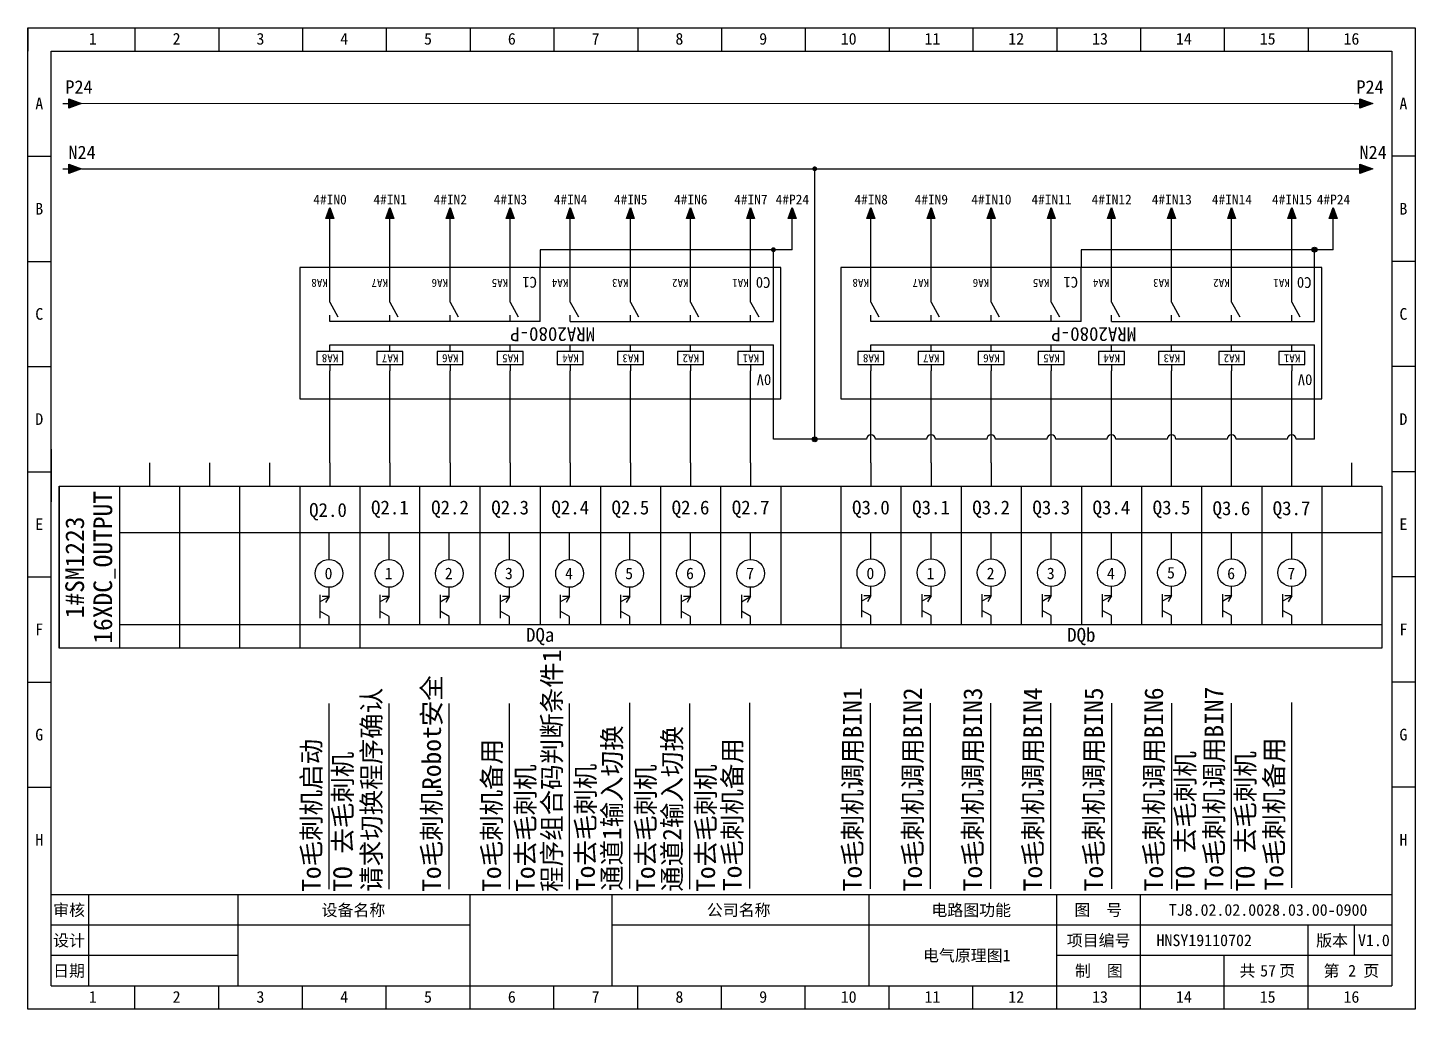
# Model space of a CAD drawing. Header units: millimetres. Extents: x 914 to 910632, y -176 to 682692.
# Drawn here: x 1900.1 to 2197.1, y 3297.7 to 3507.7 of the extents above; entities that cross this region are included whole.
import ezdxf
from ezdxf.enums import TextEntityAlignment as Align

# ---------------------------------------------------------------- set-up
doc = ezdxf.new("R2010")
doc.units = ezdxf.units.MM
doc.layers.add('EPLAN311', color=1, linetype='Continuous', lineweight=25)
doc.styles.get("Standard").update_dxf_attribs({"font": 'arial.ttf'})
doc.styles.add('宋体', font='')
doc.styles.get('宋体').set_extended_font_data('宋体')

# ---------------------------------------------------------------- blocks, each defined once
blk = doc.blocks.new('*U212')
blk.add_line((0, 0.14), (0, 5.8))
blk.add_circle((0, -2.83), 2.97)
blk = doc.blocks.new('*U213')
at = {"color": 0, "linetype": 'ByBlock', "lineweight": -2, "transparency": 16777216}
for p in [(0, 0), (12.87, 0)]:
    blk.add_blockref('*U212', p, dxfattribs=at)
blk = doc.blocks.new('EPLSYM_LibrarySPECIAL_Symbol8_Variant0_Placement1')
at = {"linetype": 'Continuous', "lineweight": 25, "ltscale": 4}
blk.add_hatch(color=1, dxfattribs=at).paths.add_polyline_path([(-0.75, 1), (2, 0), (-0.75, -1)], flags=0)
at = {"color": 1, "linetype": 'Continuous', "lineweight": 25, "ltscale": 4}
blk.add_line((-2, 0), (-0.75, 0), dxfattribs=at)
blk.add_lwpolyline([(-0.75, 1), (2, 0), (-0.75, -1)], close=True, dxfattribs=at)
at = {"color": 5}
blk.add_attdef('70_20010', text='', height=2.85, dxfattribs=at).set_placement((3, 0), align=Align.MIDDLE_LEFT)
at = {"color": 73}
for tag, p in [('70_24350', (33.76, 0)), ('70_24300', (72.31, 0))]:
    blk.add_attdef(tag, text='', height=2.06, dxfattribs=at).set_placement(p, align=Align.MIDDLE_LEFT)
blk = doc.blocks.new('继电器线圈')
at = {"color": 5, "linetype": 'Continuous', "lineweight": 25}
for p, q in [((0, 4.2), (0, 5.6)), ((0, 1.4), (0, 0))]:
    blk.add_line(p, q, dxfattribs=at)
blk.add_lwpolyline([(-2.8, 1.4), (2.8, 1.4), (2.8, 4.2), (-2.8, 4.2)], close=True, dxfattribs=at)
at = {"color": 0, "style": '宋体'}
for tag, p in [('01', (0.42, 4.87)), ('02', (0.42, -0.54)), ('04', (0.65, -7)), ('05', (0.65, -9.16))]:
    blk.add_attdef(tag, p, '', height=1.26, dxfattribs=at)
at = {"color": 5, "style": '宋体'}
blk.add_attdef('03', (0.42, -4.85), '', height=1.75, dxfattribs=at)
blk = doc.blocks.new('常开触点')
at = {"color": 5, "linetype": 'Continuous', "lineweight": 25}
for p, q in [((0, 0), (0, -1.39)), ((0, 0), (0, -1.39)), ((0, -4.16), (0, -5.54)), ((0, -4.16), (0, -5.54))]:
    blk.add_line(p, q, dxfattribs=at)
at = {"color": 5, "linetype": 'Continuous', "lineweight": 25, "ltscale": 4}
blk.add_line((0, -4.16), (-1.73, -1.04), dxfattribs=at)
blk.add_line((0, -4.16), (-1.73, -1.04), dxfattribs=at)
at = {"color": 0}
blk.add_attdef('13', text='', height=1.25, dxfattribs=at).set_placement((0.42, -0.97), align=Align.BOTTOM_LEFT)
blk.add_attdef('14', text='', height=1.25, dxfattribs=at).set_placement((0.42, -4.82), align=Align.TOP_LEFT)
at = {"color": 5, "style": '宋体'}
blk.add_attdef('KA', (0.42, -9.12), '', height=1.74, dxfattribs=at)
blk = doc.blocks.new('继电器模组8')
for p, q in [((-4.87, 28.09), (-4.87, 16.54)), ((0, 28.09), (0, 22.09)), ((12.87, 28.09), (12.87, 22.09)), ((25.74, 28.09), (25.74, 22.09)), ((38.61, 28.09), (38.61, 22.09)), ((51.48, 28.09), (51.48, 22.09)), ((64.35, 28.09), (64.35, 22.09)), ((77.22, 28.09), (77.22, 22.09)), ((90.09, 28.09), (90.09, 22.09)), ((-4.87, 11.54), (-4.87, 0)), ((45.05, 11.54), (45.05, 0)), ((0, 6), (0, 0)), ((12.87, 6), (12.87, 0)), ((25.74, 6), (25.74, 0)), ((38.61, 6), (38.61, 0)), ((51.48, 6), (51.48, 0)), ((64.35, 6), (64.35, 0)), ((77.22, 6), (77.22, 0)), ((90.09, 6), (90.09, 0))]:
    blk.add_line(p, q)
at = {"linetype": 'ByBlock'}
for p, q in [((90.09, 16.54), (-4.87, 16.54)), ((38.61, 11.54), (-4.87, 11.54)), ((45.05, 11.54), (90.09, 11.54))]:
    blk.add_line(p, q, dxfattribs=at)
blk.add_lwpolyline([(-6.43, 0), (96.53, 0), (96.53, 28.09), (-6.43, 28.09)], close=True, dxfattribs=at)
ref = blk.add_blockref('继电器线圈', (0, 16.54), dxfattribs=dict(xscale=0.99, yscale=0.99, zscale=0.99))
ref.add_attrib('03', 'KA1', (-1.83, 18.56), dxfattribs={"color": 5, "height": 1.736, "style": '宋体'})
ref = blk.add_blockref('继电器线圈', (12.87, 16.54), dxfattribs=dict(xscale=0.99, yscale=0.99, zscale=0.99))
ref.add_attrib('03', 'KA2', (11.04, 18.56), dxfattribs={"color": 5, "height": 1.736, "style": '宋体'})
ref = blk.add_blockref('继电器线圈', (25.74, 16.54), dxfattribs=dict(xscale=0.99, yscale=0.99, zscale=0.99))
ref.add_attrib('03', 'KA3', (23.91, 18.56), dxfattribs={"color": 5, "height": 1.736, "style": '宋体'})
ref = blk.add_blockref('继电器线圈', (38.61, 16.54), dxfattribs=dict(xscale=0.99, yscale=0.99, zscale=0.99))
ref.add_attrib('03', 'KA4', (36.78, 18.56), dxfattribs={"color": 5, "height": 1.736, "style": '宋体'})
ref = blk.add_blockref('继电器线圈', (51.48, 16.54), dxfattribs=dict(xscale=0.99, yscale=0.99, zscale=0.99))
ref.add_attrib('03', 'KA5', (49.65, 18.56), dxfattribs={"color": 5, "height": 1.736, "style": '宋体'})
ref = blk.add_blockref('继电器线圈', (64.35, 16.54), dxfattribs=dict(xscale=0.99, yscale=0.99, zscale=0.99))
ref.add_attrib('03', 'KA6', (62.52, 18.56), dxfattribs={"color": 5, "height": 1.736, "style": '宋体'})
ref = blk.add_blockref('继电器线圈', (77.22, 16.54), dxfattribs=dict(xscale=0.99, yscale=0.99, zscale=0.99))
ref.add_attrib('03', 'KA7', (75.39, 18.56), dxfattribs={"color": 5, "height": 1.736, "style": '宋体'})
ref = blk.add_blockref('继电器线圈', (90.09, 16.54), dxfattribs=dict(xscale=0.99, yscale=0.99, zscale=0.99))
ref.add_attrib('03', 'KA8', (88.26, 18.56), dxfattribs={"color": 5, "height": 1.736, "style": '宋体'})
ref = blk.add_blockref('常开触点', (0, 11.54), dxfattribs=at)
ref.add_attrib('KA', 'KA1', (0.41, 2.43), dxfattribs={"color": 5, "height": 1.736, "style": '宋体'})
ref = blk.add_blockref('常开触点', (12.87, 11.54), dxfattribs=at)
ref.add_attrib('KA', 'KA2', (13.28, 2.43), dxfattribs={"color": 5, "height": 1.736, "style": '宋体'})
ref = blk.add_blockref('常开触点', (25.74, 11.54), dxfattribs=at)
ref.add_attrib('KA', 'KA3', (26.15, 2.43), dxfattribs={"color": 5, "height": 1.736, "style": '宋体'})
ref = blk.add_blockref('常开触点', (38.61, 11.54), dxfattribs=at)
ref.add_attrib('KA', 'KA4', (39.02, 2.43), dxfattribs={"color": 5, "height": 1.736, "style": '宋体'})
ref = blk.add_blockref('常开触点', (51.48, 11.54), dxfattribs=at)
ref.add_attrib('KA', 'KA5', (51.89, 2.43), dxfattribs={"color": 5, "height": 1.736, "style": '宋体'})
ref = blk.add_blockref('常开触点', (64.35, 11.54), dxfattribs=at)
ref.add_attrib('KA', 'KA6', (64.76, 2.43), dxfattribs={"color": 5, "height": 1.736, "style": '宋体'})
ref = blk.add_blockref('常开触点', (77.22, 11.54), dxfattribs=at)
ref.add_attrib('KA', 'KA7', (77.63, 2.43), dxfattribs={"color": 5, "height": 1.736, "style": '宋体'})
ref = blk.add_blockref('常开触点', (90.09, 11.54), dxfattribs=at)
ref.add_attrib('KA', 'KA8', (90.5, 2.43), dxfattribs={"color": 5, "height": 1.736, "style": '宋体'})
at = {"style": '宋体'}
for s, width, insert, char_height, attachment_point in [('0V', 3.0901, (-4.42, 25.18), 2.31, 1), ('MRA2080-P', 2.5259, (42.38, 14.25), 2.97, 5), ('C0', 3.0901, (-4.24, 4.36), 2.31, 1), ('C1', 3.0901, (45.74, 4.3), 2.31, 1)]:
    blk.add_mtext_dynamic_manual_height_columns(s, width=width, gutter_width=12.5, heights=[0], dxfattribs=dict(at, insert=insert, char_height=char_height, attachment_point=attachment_point))
blk = doc.blocks.new('箭头下')
at = {"layer": 'EPLAN311', "linetype": 'Continuous', "lineweight": 25, "ltscale": 4}
blk.add_hatch(color=1, dxfattribs=at).paths.add_polyline_path([(-0.7, -0.875), (0, -2.8), (0.7, -0.875)], flags=0)
at = {"layer": 'EPLAN311', "color": 1, "linetype": 'Continuous', "lineweight": 25, "ltscale": 4}
blk.add_line((0, 0), (0, -0.875), dxfattribs=at)
blk.add_lwpolyline([(-0.7, -0.875), (0, -2.8), (0.7, -0.875)], close=True, dxfattribs=at)
at = {"color": 5}
blk.add_attdef('70_20010', text='', height=1.7535, dxfattribs=at).set_placement((0, -3.8507), align=Align.TOP_CENTER)
blk = doc.blocks.new('*U388')
blk.add_line((-2.5, 0), (2.5, 0))
blk = doc.blocks.new('*U389')
at = {"color": 0, "linetype": 'ByBlock', "lineweight": -2, "transparency": 16777216}
for p in [(0, 0), (0, -22.5), (0, -45), (0, -67.5), (0, -90), (0, -112.5), (0, -135)]:
    blk.add_blockref('*U388', p, dxfattribs=at)
blk = doc.blocks.new('*U390')
blk.add_line((-2.5, 0), (2.5, 0))
blk = doc.blocks.new('*U391')
at = {"color": 0, "linetype": 'ByBlock', "lineweight": -2, "transparency": 16777216}
for p in [(0, 0), (0, -22.5), (0, -45), (0, -67.5), (0, -90), (0, -112.5), (0, -135)]:
    blk.add_blockref('*U390', p, dxfattribs=at)
blk = doc.blocks.new('制图图框')
for p, q in [((-2700.08, 789.32), (-2403.08, 789.32)), ((-2700.08, 579.32), (-2700.08, 789.32)), ((-2700.08, 789.32), (-2700.08, 784.32)), ((-2700.08, 789.32), (-2695.08, 789.32)), ((-2677.15, 789.32), (-2677.15, 784.32)), ((-2659.21, 789.32), (-2659.21, 784.32)), ((-2641.27, 789.32), (-2641.27, 784.32)), ((-2623.33, 789.32), (-2623.33, 784.32)), ((-2605.4, 789.32), (-2605.4, 784.32)), ((-2587.46, 789.32), (-2587.46, 784.32)), ((-2569.52, 789.32), (-2569.52, 784.32)), ((-2551.58, 789.32), (-2551.58, 784.32)), ((-2533.65, 789.32), (-2533.65, 784.32)), ((-2515.71, 789.32), (-2515.71, 784.32)), ((-2497.77, 789.32), (-2497.77, 784.32)), ((-2479.83, 789.32), (-2479.83, 784.32)), ((-2461.9, 789.32), (-2461.9, 784.32)), ((-2443.96, 789.32), (-2443.96, 784.32)), ((-2426.02, 789.32), (-2426.02, 784.32)), ((-2403.08, 789.32), (-2403.08, 579.32)), ((-2403.08, 789.32), (-2403.08, 784.32)), ((-2695.08, 784.32), (-2408.08, 784.32)), ((-2695.08, 584.32), (-2695.08, 784.32)), ((-2408.08, 784.32), (-2408.08, 584.32)), ((-2408.08, 603.82), (-2695.08, 603.82)), ((-2687.08, 603.82), (-2687.08, 584.32)), ((-2655.08, 603.82), (-2655.08, 584.32)), ((-2655.08, 603.82), (-2655.08, 584.32)), ((-2605.4, 579.32), (-2605.4, 603.82)), ((-2575.08, 603.82), (-2575.08, 584.32)), ((-2575.08, 603.82), (-2575.08, 584.32)), ((-2575.08, 603.82), (-2575.08, 584.32)), ((-2520.08, 603.82), (-2520.08, 584.32)), ((-2479.83, 579.32), (-2479.83, 603.82)), ((-2461.9, 579.32), (-2461.9, 603.82)), ((-2655.08, 597.32), (-2695.08, 597.32)), ((-2605.4, 597.32), (-2655.08, 597.32)), ((-2408.08, 597.32), (-2575.08, 597.32)), ((-2426.02, 579.32), (-2426.02, 597.32)), ((-2416.18, 597.32), (-2416.18, 590.82)), ((-2655.08, 590.82), (-2695.08, 590.82)), ((-2408.08, 590.82), (-2479.83, 590.82)), ((-2443.96, 579.32), (-2443.96, 590.82)), ((-2695.08, 584.32), (-2408.08, 584.32)), ((-2677.15, 579.32), (-2677.15, 584.32)), ((-2659.21, 579.32), (-2659.21, 584.32)), ((-2641.27, 579.32), (-2641.27, 584.32)), ((-2623.33, 579.32), (-2623.33, 584.32)), ((-2587.46, 579.32), (-2587.46, 584.32)), ((-2569.52, 579.32), (-2569.52, 584.32)), ((-2551.58, 579.32), (-2551.58, 584.32)), ((-2533.65, 579.32), (-2533.65, 584.32)), ((-2515.71, 579.32), (-2515.71, 584.32)), ((-2497.77, 579.32), (-2497.77, 584.32)), ((-2403.08, 579.32), (-2700.08, 579.32))]:
    blk.add_line(p, q)
blk.add_blockref('*U389', (-2697.58, 761.82))
at = {"xscale": -1}
blk.add_blockref('*U391', (-2405.58, 761.82), dxfattribs=at)
at = {"style": '宋体'}
for s, p in [('1', (-2687.01, 785.71)), ('2', (-2669.07, 785.71)), ('3', (-2651.13, 785.71)), ('4', (-2633.2, 785.71)), ('5', (-2615.26, 785.71)), ('6', (-2597.32, 785.71)), ('7', (-2579.38, 785.71)), ('8', (-2561.45, 785.71)), ('9', (-2543.51, 785.71)), ('10', (-2526.07, 785.71)), ('11', (-2508.13, 785.71)), ('12', (-2490.2, 785.71)), ('13', (-2472.26, 785.71)), ('14', (-2454.32, 785.71)), ('15', (-2436.38, 785.71)), ('16', (-2418.45, 785.71)), ('A', (-2698.47, 771.84)), ('A', (-2406.47, 771.84)), ('B', (-2698.47, 749.34)), ('B', (-2406.47, 749.34)), ('C', (-2698.47, 726.84)), ('C', (-2406.47, 726.84)), ('D', (-2698.47, 704.34)), ('D', (-2406.47, 704.34)), ('E', (-2698.47, 681.84)), ('E', (-2406.47, 681.84)), ('F', (-2698.47, 659.34)), ('F', (-2406.47, 659.34)), ('G', (-2698.47, 636.84)), ('G', (-2406.47, 636.84)), ('H', (-2698.47, 614.34)), ('H', (-2406.47, 614.34)), ('审核', (-2694.65, 599.29)), ('设备名称', (-2637.2, 599.28)), ('公司名称', (-2554.73, 599.29)), ('电路图功能', (-2506.66, 599.29)), ('图  号', (-2476.05, 599.3)), ('设计', (-2694.66, 592.79)), ('项目编号', (-2477.68, 592.79)), ('版本', (-2424.3, 592.79)), ('日期', (-2694.66, 586.29)), ('制  图', (-2475.91, 586.28)), ('共   页', (-2440.72, 586.31)), ('第   页', (-2422.72, 586.3)), ('1', (-2687.01, 580.71)), ('2', (-2669.07, 580.71)), ('3', (-2651.13, 580.71)), ('4', (-2633.2, 580.71)), ('5', (-2615.26, 580.71)), ('6', (-2597.32, 580.71)), ('7', (-2579.38, 580.71)), ('8', (-2561.45, 580.71)), ('9', (-2543.51, 580.71)), ('10', (-2526.07, 580.71)), ('11', (-2508.13, 580.71)), ('12', (-2490.2, 580.71)), ('13', (-2472.26, 580.71)), ('14', (-2454.32, 580.71)), ('15', (-2436.38, 580.71)), ('16', (-2418.45, 580.71))]:
    blk.add_text(s, height=2.5, dxfattribs=at).set_placement(p)

msp = doc.modelspace()

# ---------------------------------------------------------------- hatches: boundary and pattern name
at = {"layer": 'EPLAN311', "ltscale": 4}
h = msp.add_hatch(color=1, dxfattribs=at)
edge = h.paths.add_edge_path()
edge.add_arc((2068.569, 3477.562), 0.52, 0, 360)
h = msp.add_hatch(color=1, dxfattribs=at)
edge = h.paths.add_edge_path()
edge.add_arc((2059.719, 3460.25), 0.52, 0, 360)
h = msp.add_hatch(color=1, dxfattribs=at)
edge = h.paths.add_edge_path()
edge.add_arc((2175.549, 3460.25), 0.52, 0, 360)
h = msp.add_hatch(color=1, dxfattribs=at)
edge = h.paths.add_edge_path()
edge.add_arc((2068.569, 3419.679), 0.52, 0, 360)

# ---------------------------------------------------------------- linework, layer by layer
at = {"color": 0}
for p, q in [((1911.631, 3491.569), (2184.011, 3491.562)), ((1911.649, 3477.562), (2184.011, 3477.562)), ((1905.109, 3417.577), (1905.109, 3406.327))]:
    msp.add_line(p, q, dxfattribs=at)
for p, q in [((2068.569, 3419.679), (2068.569, 3477.562)), ((1964.757, 3456.419), (1964.757, 3465.9)), ((1977.627, 3456.419), (1977.627, 3465.9)), ((1990.497, 3456.419), (1990.497, 3465.9)), ((2003.367, 3456.419), (2003.367, 3465.9)), ((2016.237, 3456.419), (2016.237, 3465.9)), ((2029.107, 3456.419), (2029.107, 3465.9)), ((2041.977, 3456.419), (2041.977, 3465.9)), ((2054.847, 3456.419), (2054.847, 3465.9)), ((2080.587, 3456.419), (2080.587, 3465.9)), ((2093.457, 3456.419), (2093.457, 3465.9)), ((2106.327, 3456.419), (2106.327, 3465.9)), ((2119.197, 3456.419), (2119.197, 3465.9)), ((2132.067, 3456.419), (2132.067, 3465.9)), ((2144.937, 3456.419), (2144.937, 3465.9)), ((2157.807, 3456.419), (2157.807, 3465.9)), ((2170.677, 3456.419), (2170.677, 3465.9)), ((2063.717, 3460.25), (2009.802, 3460.25)), ((2009.802, 3460.25), (2009.802, 3456.419)), ((2179.547, 3460.25), (2125.632, 3460.25)), ((2125.632, 3460.25), (2125.632, 3456.419)), ((1964.759, 3414.619), (1964.759, 3428.333)), ((1977.629, 3414.619), (1977.629, 3428.333)), ((1990.499, 3414.619), (1990.499, 3428.333)), ((2003.369, 3414.619), (2003.369, 3428.333)), ((2016.239, 3414.619), (2016.239, 3428.333)), ((2029.109, 3414.619), (2029.109, 3428.333)), ((2041.979, 3414.619), (2041.979, 3428.333)), ((2054.849, 3414.619), (2054.849, 3428.333)), ((2059.719, 3419.679), (2059.719, 3428.333)), ((2080.589, 3414.619), (2080.589, 3428.333)), ((2093.459, 3414.619), (2093.459, 3428.333)), ((2106.329, 3414.619), (2106.329, 3428.333)), ((2119.199, 3414.619), (2119.199, 3428.333)), ((2132.069, 3414.619), (2132.069, 3428.333)), ((2144.939, 3414.619), (2144.939, 3428.333)), ((2157.809, 3414.619), (2157.809, 3428.333)), ((2170.679, 3414.619), (2170.679, 3428.333)), ((2175.549, 3419.679), (2175.549, 3428.333)), ((2068.569, 3419.679), (2059.719, 3419.679)), ((2092.504, 3419.679), (2081.544, 3419.679)), ((2118.244, 3419.679), (2107.284, 3419.679)), ((2131.114, 3419.679), (2120.154, 3419.679)), ((2156.854, 3419.679), (2145.894, 3419.679)), ((2169.724, 3419.679), (2158.764, 3419.679)), ((1926.149, 3414.619), (1926.149, 3409.669)), ((1939.019, 3414.619), (1939.019, 3409.669)), ((1951.889, 3414.619), (1951.889, 3409.669)), ((1964.759, 3414.619), (1964.759, 3409.669)), ((1977.629, 3414.619), (1977.629, 3409.669)), ((1990.499, 3414.619), (1990.499, 3409.669)), ((2003.369, 3414.619), (2003.369, 3409.669)), ((2016.239, 3414.619), (2016.239, 3409.669)), ((2029.109, 3414.619), (2029.109, 3409.669)), ((2041.979, 3414.619), (2041.979, 3409.669)), ((2054.849, 3414.619), (2054.849, 3409.669)), ((2080.589, 3414.619), (2080.589, 3409.669)), ((2080.589, 3414.619), (2080.589, 3409.669)), ((2093.459, 3414.619), (2093.459, 3409.669)), ((2106.329, 3414.619), (2106.329, 3409.669)), ((2119.199, 3409.669), (2119.199, 3414.619)), ((2132.069, 3409.669), (2132.069, 3414.619)), ((2144.939, 3409.669), (2144.939, 3414.619)), ((2157.809, 3409.669), (2157.809, 3414.619)), ((2170.679, 3409.669), (2170.679, 3414.619)), ((2183.549, 3409.669), (2183.549, 3414.619)), ((1906.844, 3409.669), (2189.984, 3409.669)), ((1906.844, 3375.019), (1906.844, 3409.669)), ((1906.844, 3409.669), (1906.844, 3375.019)), ((1919.714, 3409.669), (1919.714, 3375.019)), ((1932.584, 3409.669), (1932.584, 3375.019)), ((1945.454, 3409.669), (1945.454, 3375.019)), ((1958.324, 3409.669), (1958.324, 3375.019)), ((1971.194, 3409.669), (1971.194, 3375.019)), ((1984.064, 3379.969), (1984.064, 3409.669)), ((1996.934, 3379.969), (1996.934, 3409.669)), ((2009.804, 3409.669), (2009.804, 3379.969)), ((2022.674, 3409.669), (2022.674, 3379.969)), ((2035.544, 3409.669), (2035.544, 3379.969)), ((2048.414, 3409.669), (2048.414, 3379.947)), ((2061.284, 3409.669), (2061.284, 3379.969)), ((2074.154, 3409.669), (2074.154, 3375.019)), ((2087.024, 3409.669), (2087.024, 3379.969)), ((2099.894, 3409.669), (2099.894, 3379.969)), ((2112.764, 3409.669), (2112.764, 3379.969)), ((2125.634, 3409.669), (2125.634, 3379.969)), ((2138.504, 3409.669), (2138.504, 3379.969)), ((2151.374, 3409.669), (2151.374, 3379.969)), ((2164.244, 3409.669), (2164.244, 3379.969)), ((2177.114, 3409.669), (2177.114, 3379.969)), ((2189.984, 3409.669), (2189.984, 3375.019)), ((1919.714, 3399.769), (2189.984, 3399.769)), ((1964.604, 3393.959), (1964.604, 3399.609)), ((1977.474, 3393.959), (1977.474, 3399.609)), ((1990.344, 3393.959), (1990.344, 3399.609)), ((2003.214, 3393.959), (2003.214, 3399.609)), ((2016.084, 3393.959), (2016.084, 3399.609)), ((2028.954, 3393.959), (2028.954, 3399.609)), ((2041.979, 3393.959), (2041.979, 3399.609)), ((2054.849, 3393.959), (2054.849, 3399.609)), ((2080.589, 3394.118), (2080.589, 3399.769)), ((2093.459, 3394.118), (2093.459, 3399.769)), ((2106.329, 3394.118), (2106.329, 3399.769)), ((2119.199, 3394.118), (2119.199, 3399.769)), ((2132.069, 3394.118), (2132.069, 3399.769)), ((2144.939, 3394.118), (2144.939, 3399.769)), ((1962.624, 3386.389), (1962.624, 3381.439)), ((1962.624, 3384.898), (1964.604, 3386.039)), ((1964.604, 3386.039), (1963.119, 3386.039)), ((1964.604, 3386.039), (1963.859, 3384.754)), ((1964.604, 3386.039), (1964.604, 3388.019)), ((1975.494, 3386.389), (1975.494, 3381.439)), ((1975.494, 3384.898), (1977.474, 3386.039)), ((1977.474, 3386.039), (1975.989, 3386.039)), ((1977.474, 3386.039), (1976.729, 3384.754)), ((1977.474, 3386.039), (1977.474, 3388.019)), ((1988.364, 3386.389), (1988.364, 3381.439)), ((1988.364, 3384.898), (1990.344, 3386.039)), ((1990.344, 3386.039), (1988.859, 3386.039)), ((1990.344, 3386.039), (1989.599, 3384.754)), ((1990.344, 3386.039), (1990.344, 3388.019)), ((2001.234, 3386.389), (2001.234, 3381.439)), ((2001.234, 3384.898), (2003.214, 3386.039)), ((2003.214, 3386.039), (2001.729, 3386.039)), ((2003.214, 3386.039), (2002.469, 3384.754)), ((2003.214, 3386.039), (2003.214, 3388.019)), ((2014.104, 3386.389), (2014.104, 3381.439)), ((2014.104, 3384.898), (2016.084, 3386.039)), ((2016.084, 3386.039), (2014.599, 3386.039)), ((2016.084, 3386.039), (2015.339, 3384.754)), ((2016.084, 3386.039), (2016.084, 3388.019)), ((2026.974, 3386.389), (2026.974, 3381.439)), ((2026.974, 3384.898), (2028.954, 3386.039)), ((2028.954, 3386.039), (2027.469, 3386.039)), ((2028.954, 3386.039), (2028.209, 3384.754)), ((2028.954, 3386.039), (2028.954, 3388.019)), ((2039.999, 3386.389), (2039.999, 3381.439)), ((2039.999, 3384.898), (2041.979, 3386.039)), ((2041.979, 3386.039), (2040.494, 3386.039)), ((2041.979, 3386.039), (2041.234, 3384.754)), ((2041.979, 3386.039), (2041.979, 3388.019)), ((2052.869, 3386.389), (2052.869, 3381.439)), ((2052.869, 3384.898), (2054.849, 3386.039)), ((2054.849, 3386.039), (2053.364, 3386.039)), ((2054.849, 3386.039), (2054.104, 3384.754)), ((2054.849, 3386.039), (2054.849, 3388.019)), ((2078.609, 3386.549), (2078.609, 3381.599)), ((2078.609, 3385.058), (2080.589, 3386.198)), ((2080.589, 3386.198), (2079.104, 3386.198)), ((2080.589, 3386.198), (2079.844, 3384.914)), ((2080.589, 3386.198), (2080.589, 3388.178)), ((2091.479, 3386.549), (2091.479, 3381.599)), ((2091.479, 3385.058), (2093.459, 3386.198)), ((2093.459, 3386.198), (2091.974, 3386.198)), ((2093.459, 3386.198), (2092.714, 3384.914)), ((2093.459, 3386.198), (2093.459, 3388.178)), ((2104.349, 3386.549), (2104.349, 3381.599)), ((2104.349, 3385.058), (2106.329, 3386.198)), ((2106.329, 3386.198), (2104.844, 3386.198)), ((2106.329, 3386.198), (2105.584, 3384.914)), ((2106.329, 3386.198), (2106.329, 3388.178)), ((2117.219, 3386.549), (2117.219, 3381.599)), ((2117.219, 3385.058), (2119.199, 3386.198)), ((2119.199, 3386.198), (2117.714, 3386.198)), ((2119.199, 3386.198), (2118.454, 3384.914)), ((2119.199, 3386.198), (2119.199, 3388.178)), ((2130.089, 3386.549), (2130.089, 3381.599)), ((2130.089, 3385.058), (2132.069, 3386.198)), ((2132.069, 3386.198), (2130.584, 3386.198)), ((2132.069, 3386.198), (2131.324, 3384.914)), ((2132.069, 3386.198), (2132.069, 3388.178)), ((2142.959, 3386.549), (2142.959, 3381.599)), ((2142.959, 3385.058), (2144.939, 3386.198)), ((2144.939, 3386.198), (2143.454, 3386.198)), ((2144.939, 3386.198), (2144.194, 3384.914)), ((2144.939, 3386.198), (2144.939, 3388.178)), ((2155.829, 3386.549), (2155.829, 3381.599)), ((2155.829, 3385.058), (2157.809, 3386.198)), ((2157.809, 3386.198), (2156.324, 3386.198)), ((2157.809, 3386.198), (2157.064, 3384.914)), ((2157.809, 3386.198), (2157.809, 3388.178)), ((2168.699, 3386.549), (2168.699, 3381.599)), ((2168.699, 3385.058), (2170.679, 3386.198)), ((2170.679, 3386.198), (2169.194, 3386.198)), ((2170.679, 3386.198), (2169.934, 3384.914)), ((2170.679, 3386.198), (2170.679, 3388.178)), ((1964.604, 3381.789), (1962.624, 3382.917)), ((1977.474, 3381.789), (1975.494, 3382.917)), ((1990.344, 3381.789), (1988.364, 3382.917)), ((2003.214, 3381.789), (2001.234, 3382.917)), ((2016.084, 3381.789), (2014.104, 3382.917)), ((2028.954, 3381.789), (2026.974, 3382.917)), ((2041.979, 3381.789), (2039.999, 3382.917)), ((2054.849, 3381.789), (2052.869, 3382.917)), ((2080.589, 3381.949), (2078.609, 3383.076)), ((2093.459, 3381.949), (2091.479, 3383.076)), ((2106.329, 3381.949), (2104.349, 3383.076)), ((2119.199, 3381.949), (2117.219, 3383.076)), ((2132.069, 3381.949), (2130.089, 3383.076)), ((2144.939, 3381.949), (2142.959, 3383.076)), ((2157.809, 3381.949), (2155.829, 3383.076)), ((2170.679, 3381.949), (2168.699, 3383.076)), ((1945.454, 3379.969), (1919.714, 3379.969)), ((1953.398, 3379.969), (1945.454, 3379.969)), ((2074.154, 3379.969), (1953.398, 3379.969)), ((1964.604, 3379.969), (1964.604, 3381.789)), ((1977.474, 3379.969), (1977.474, 3381.789)), ((1990.344, 3379.969), (1990.344, 3381.789)), ((2003.214, 3379.969), (2003.214, 3381.789)), ((2016.084, 3379.969), (2016.084, 3381.789)), ((2028.954, 3379.969), (2028.954, 3381.789)), ((2041.979, 3379.969), (2041.979, 3381.789)), ((2054.849, 3379.969), (2054.849, 3381.789)), ((2189.984, 3379.969), (2074.154, 3379.969)), ((2080.589, 3379.969), (2080.589, 3381.949)), ((2093.459, 3379.969), (2093.459, 3381.949)), ((2106.329, 3379.969), (2106.329, 3381.949)), ((2119.199, 3379.969), (2119.199, 3381.949)), ((2132.069, 3379.969), (2132.069, 3381.949)), ((2144.939, 3379.969), (2144.939, 3381.949)), ((2157.809, 3379.969), (2157.809, 3381.949)), ((2170.679, 3379.969), (2170.679, 3381.949)), ((2189.984, 3375.019), (1906.844, 3375.019)), ((1964.604, 3323.42), (1964.604, 3363.119)), ((1977.474, 3323.42), (1977.474, 3363.119)), ((1990.344, 3323.42), (1990.344, 3363.119)), ((2003.214, 3323.42), (2003.214, 3363.119)), ((2016.084, 3323.42), (2016.084, 3363.119)), ((2028.954, 3323.579), (2028.954, 3363.279)), ((2041.824, 3323.42), (2041.824, 3363.119)), ((2054.694, 3323.579), (2054.694, 3363.279)), ((2080.434, 3363.234), (2080.434, 3323.534)), ((2093.304, 3363.234), (2093.304, 3323.534)), ((2106.174, 3363.234), (2106.174, 3323.534)), ((2119.044, 3363.234), (2119.044, 3323.534)), ((2132.069, 3363.234), (2132.069, 3323.534)), ((2144.939, 3363.234), (2144.939, 3323.534)), ((2157.809, 3323.534), (2157.809, 3363.234)), ((2170.679, 3323.693), (2170.679, 3363.393))]:
    msp.add_line(p, q)
at = {"linetype": 'ByBlock'}
for p, q in [((2063.717, 3460.25), (2063.717, 3465.9)), ((2179.547, 3460.25), (2179.547, 3465.9)), ((2059.719, 3456.419), (2059.719, 3460.25)), ((2175.549, 3456.419), (2175.549, 3460.25)), ((2079.634, 3419.679), (2068.569, 3419.679)), ((2092.504, 3419.679), (2081.544, 3419.679)), ((2092.504, 3419.679), (2081.544, 3419.679)), ((2105.374, 3419.679), (2094.414, 3419.679)), ((2118.244, 3419.679), (2107.284, 3419.679)), ((2131.114, 3419.679), (2120.154, 3419.679)), ((2143.984, 3419.679), (2133.024, 3419.679)), ((2156.854, 3419.679), (2145.894, 3419.679)), ((2169.724, 3419.679), (2158.764, 3419.679)), ((2175.549, 3419.679), (2171.634, 3419.679))]:
    msp.add_line(p, q, dxfattribs=at)
for centre in [(1964.604, 3390.989), (1977.474, 3390.989), (1990.344, 3390.989), (2003.214, 3390.989), (2016.084, 3390.989), (2028.954, 3390.989), (2041.979, 3390.989), (2054.849, 3390.989), (2080.589, 3391.148), (2093.459, 3391.148), (2106.329, 3391.148), (2119.199, 3391.148), (2132.069, 3391.148), (2144.939, 3391.148)]:
    msp.add_circle(centre, 2.97)
for centre in [(2080.589, 3419.679), (2093.459, 3419.679), (2106.329, 3419.679), (2119.199, 3419.679), (2132.069, 3419.679), (2144.939, 3419.679), (2157.809, 3419.679), (2170.679, 3419.679)]:
    msp.add_arc(centre, 0.955, 0, 180)
at = {"layer": 'EPLAN311', "color": 1, "ltscale": 4}
for centre in [(2175.549, 3460.25), (2068.569, 3419.679)]:
    msp.add_circle(centre, 0.52, dxfattribs=at)

# ---------------------------------------------------------------- block references
for name, p in [('制图图框', (4600.194, 2718.418)), ('*U213', (2157.809, 3393.974))]:
    msp.add_blockref(name, p)
at = {"color": 7}
ref = msp.add_blockref('EPLSYM_LibrarySPECIAL_Symbol8_Variant0_Placement1', (1909.649, 3491.562), dxfattribs=at)
ref.add_attrib('70_20010', 'P24', dxfattribs={"color": 5, "height": 2.8548, "style": '宋体'}).set_placement((1908.165, 3495.062), align=Align.MIDDLE_LEFT)
ref = msp.add_blockref('EPLSYM_LibrarySPECIAL_Symbol8_Variant0_Placement1', (2186.011, 3491.562), dxfattribs=at)
ref.add_attrib('70_20010', 'P24', dxfattribs={"color": 5, "height": 2.8548, "style": '宋体'}).set_placement((2184.527, 3495.061), align=Align.MIDDLE_LEFT)
ref = msp.add_blockref('EPLSYM_LibrarySPECIAL_Symbol8_Variant0_Placement1', (1909.649, 3477.562), dxfattribs=at)
ref.add_attrib('70_20010', 'N24', dxfattribs={"color": 5, "height": 2.8548, "style": '宋体'}).set_placement((1908.823, 3481.074), align=Align.MIDDLE_LEFT)
ref = msp.add_blockref('EPLSYM_LibrarySPECIAL_Symbol8_Variant0_Placement1', (2186.011, 3477.562), dxfattribs=at)
ref.add_attrib('70_20010', 'N24', dxfattribs={"color": 5, "height": 2.8548, "style": '宋体'}).set_placement((2185.185, 3481.074), align=Align.MIDDLE_LEFT)
ref = msp.add_blockref('箭头下', (1964.757, 3465.9), dxfattribs=dict(xscale=-1.2, yscale=1.2, zscale=1.2, rotation=180))
ref.add_attrib('70_20010', '4#IN0', dxfattribs={"color": 5, "height": 2.1042, "style": '宋体'}).set_placement((1964.812, 3469.305), align=Align.BOTTOM_CENTER)
ref = msp.add_blockref('箭头下', (1977.627, 3465.9), dxfattribs=dict(xscale=-1.2, yscale=1.2, zscale=1.2, rotation=180))
ref.add_attrib('70_20010', '4#IN1', dxfattribs={"color": 5, "height": 2.1042, "style": '宋体'}).set_placement((1977.682, 3469.305), align=Align.BOTTOM_CENTER)
ref = msp.add_blockref('箭头下', (1990.497, 3465.9), dxfattribs=dict(xscale=-1.2, yscale=1.2, zscale=1.2, rotation=180))
ref.add_attrib('70_20010', '4#IN2', dxfattribs={"color": 5, "height": 2.1042, "style": '宋体'}).set_placement((1990.552, 3469.305), align=Align.BOTTOM_CENTER)
ref = msp.add_blockref('箭头下', (2003.367, 3465.9), dxfattribs=dict(xscale=-1.2, yscale=1.2, zscale=1.2, rotation=180))
ref.add_attrib('70_20010', '4#IN3', dxfattribs={"color": 5, "height": 2.1042, "style": '宋体'}).set_placement((2003.422, 3469.305), align=Align.BOTTOM_CENTER)
ref = msp.add_blockref('箭头下', (2016.237, 3465.9), dxfattribs=dict(xscale=-1.2, yscale=1.2, zscale=1.2, rotation=180))
ref.add_attrib('70_20010', '4#IN4', dxfattribs={"color": 5, "height": 2.1042, "style": '宋体'}).set_placement((2016.292, 3469.305), align=Align.BOTTOM_CENTER)
ref = msp.add_blockref('箭头下', (2029.107, 3465.9), dxfattribs=dict(xscale=-1.2, yscale=1.2, zscale=1.2, rotation=180))
ref.add_attrib('70_20010', '4#IN5', dxfattribs={"color": 5, "height": 2.1042, "style": '宋体'}).set_placement((2029.162, 3469.305), align=Align.BOTTOM_CENTER)
ref = msp.add_blockref('箭头下', (2041.977, 3465.9), dxfattribs=dict(xscale=-1.2, yscale=1.2, zscale=1.2, rotation=180))
ref.add_attrib('70_20010', '4#IN6', dxfattribs={"color": 5, "height": 2.1042, "style": '宋体'}).set_placement((2042.032, 3469.305), align=Align.BOTTOM_CENTER)
ref = msp.add_blockref('箭头下', (2054.847, 3465.9), dxfattribs=dict(xscale=-1.2, yscale=1.2, zscale=1.2, rotation=180))
ref.add_attrib('70_20010', '4#IN7', dxfattribs={"color": 5, "height": 2.1042, "style": '宋体'}).set_placement((2054.902, 3469.305), align=Align.BOTTOM_CENTER)
ref = msp.add_blockref('箭头下', (2063.717, 3465.9), dxfattribs=dict(xscale=-1.2, yscale=1.2, zscale=1.2, rotation=180))
ref.add_attrib('70_20010', '4#P24', dxfattribs={"color": 5, "height": 2.1042, "style": '宋体'}).set_placement((2063.772, 3469.305), align=Align.BOTTOM_CENTER)
ref = msp.add_blockref('箭头下', (2080.587, 3465.9), dxfattribs=dict(xscale=-1.2, yscale=1.2, zscale=1.2, rotation=180))
ref.add_attrib('70_20010', '4#IN8', dxfattribs={"color": 5, "height": 2.1042, "style": '宋体'}).set_placement((2080.642, 3469.305), align=Align.BOTTOM_CENTER)
ref = msp.add_blockref('箭头下', (2093.457, 3465.9), dxfattribs=dict(xscale=-1.2, yscale=1.2, zscale=1.2, rotation=180))
ref.add_attrib('70_20010', '4#IN9', dxfattribs={"color": 5, "height": 2.1042, "style": '宋体'}).set_placement((2093.512, 3469.305), align=Align.BOTTOM_CENTER)
ref = msp.add_blockref('箭头下', (2106.327, 3465.9), dxfattribs=dict(xscale=-1.2, yscale=1.2, zscale=1.2, rotation=180))
ref.add_attrib('70_20010', '4#IN10', dxfattribs={"color": 5, "height": 2.1042, "style": '宋体'}).set_placement((2106.382, 3469.305), align=Align.BOTTOM_CENTER)
ref = msp.add_blockref('箭头下', (2119.197, 3465.9), dxfattribs=dict(xscale=-1.2, yscale=1.2, zscale=1.2, rotation=180))
ref.add_attrib('70_20010', '4#IN11', dxfattribs={"color": 5, "height": 2.1042, "style": '宋体'}).set_placement((2119.252, 3469.305), align=Align.BOTTOM_CENTER)
ref = msp.add_blockref('箭头下', (2132.067, 3465.9), dxfattribs=dict(xscale=-1.2, yscale=1.2, zscale=1.2, rotation=180))
ref.add_attrib('70_20010', '4#IN12', dxfattribs={"color": 5, "height": 2.1042, "style": '宋体'}).set_placement((2132.122, 3469.305), align=Align.BOTTOM_CENTER)
ref = msp.add_blockref('箭头下', (2144.937, 3465.9), dxfattribs=dict(xscale=-1.2, yscale=1.2, zscale=1.2, rotation=180))
ref.add_attrib('70_20010', '4#IN13', dxfattribs={"color": 5, "height": 2.1042, "style": '宋体'}).set_placement((2144.992, 3469.305), align=Align.BOTTOM_CENTER)
ref = msp.add_blockref('箭头下', (2157.807, 3465.9), dxfattribs=dict(xscale=-1.2, yscale=1.2, zscale=1.2, rotation=180))
ref.add_attrib('70_20010', '4#IN14', dxfattribs={"color": 5, "height": 2.1042, "style": '宋体'}).set_placement((2157.862, 3469.305), align=Align.BOTTOM_CENTER)
ref = msp.add_blockref('箭头下', (2170.677, 3465.9), dxfattribs=dict(xscale=-1.2, yscale=1.2, zscale=1.2, rotation=180))
ref.add_attrib('70_20010', '4#IN15', dxfattribs={"color": 5, "height": 2.1042, "style": '宋体'}).set_placement((2170.732, 3469.305), align=Align.BOTTOM_CENTER)
ref = msp.add_blockref('箭头下', (2179.547, 3465.9), dxfattribs=dict(xscale=-1.2, yscale=1.2, zscale=1.2, rotation=180))
ref.add_attrib('70_20010', '4#P24', dxfattribs={"color": 5, "height": 2.1042, "style": '宋体'}).set_placement((2179.602, 3469.305), align=Align.BOTTOM_CENTER)
at = {"rotation": 180}
for p in [(2054.847, 3456.419), (2170.677, 3456.419)]:
    msp.add_blockref('继电器模组8', p, dxfattribs=at)

# ---------------------------------------------------------------- texts
at = {"style": '宋体'}
for s, height, p in [('Q2.0', 2.97, (1960.34, 3403.074)), ('0', 2.475, (1963.65, 3389.752)), ('1', 2.475, (1976.52, 3389.752)), ('2', 2.475, (1989.39, 3389.752)), ('3', 2.475, (2002.26, 3389.752)), ('4', 2.475, (2015.13, 3389.752)), ('5', 2.475, (2028, 3389.752)), ('6', 2.475, (2041.025, 3389.752)), ('7', 2.475, (2053.895, 3389.752)), ('0', 2.475, (2079.635, 3389.752)), ('1', 2.475, (2092.505, 3389.752)), ('2', 2.475, (2105.375, 3389.752)), ('3', 2.475, (2118.245, 3389.752)), ('4', 2.475, (2131.115, 3389.752)), ('5', 2.475, (2143.985, 3389.911)), ('6', 2.475, (2156.855, 3389.752)), ('7', 2.475, (2169.725, 3389.752))]:
    msp.add_text(s, height=height, dxfattribs=at).set_placement(p)
at = {"color": 0, "style": '宋体'}
for s, p in [('程序组合码判断条件1', (2014.289, 3322.862)), ('To毛刺机Robot安全', (1988.549, 3322.862)), ('请求切换程序确认', (1975.679, 3322.862)), ('To毛刺机调用BIN1', (2078.639, 3322.976)), ('To毛刺机调用BIN2', (2091.509, 3322.976)), ('To毛刺机调用BIN3', (2104.379, 3322.976)), ('To毛刺机调用BIN4', (2117.249, 3322.976)), ('To毛刺机调用BIN5', (2130.275, 3322.976)), ('To毛刺机调用BIN6', (2143.145, 3322.976)), ('To毛刺机调用BIN7', (2156.015, 3323.135)), ('通道1输入切换', (2027.159, 3323.021)), ('通道2输入切换', (2040.029, 3322.862)), ('To毛刺机启动', (1962.809, 3322.862)), ('To毛刺机备用', (2001.419, 3322.862)), ('To毛刺机备用', (2052.899, 3323.021)), ('To毛刺机备用', (2168.885, 3323.135)), ('TO 去毛刺机', (1969.527, 3322.862)), ('To去毛刺机', (2021.497, 3323.021)), ('TO 去毛刺机', (2149.862, 3322.976)), ('TO 去毛刺机', (2162.732, 3322.976)), ('To去毛刺机', (2008.627, 3322.862)), ('To去毛刺机', (2034.367, 3322.862)), ('To去毛刺机', (2047.237, 3322.862))]:
    msp.add_text(s, height=4, rotation=90, dxfattribs=at).set_placement(p)
at = {"char_height": 2.97, "attachment_point": 5, "style": '宋体'}
for s, insert in [('Q2.1', (1977.629, 3404.719)), ('Q2.2', (1990.499, 3404.719)), ('Q2.3', (2003.369, 3404.719)), ('Q2.4', (2016.239, 3404.719)), ('Q2.5', (2029.109, 3404.719)), ('Q2.6', (2041.979, 3404.719)), ('Q2.7', (2054.849, 3404.719)), ('Q3.0', (2080.589, 3404.719)), ('Q3.1', (2093.459, 3404.719)), ('Q3.2', (2106.329, 3404.719)), ('Q3.3', (2119.199, 3404.719)), ('Q3.4', (2132.069, 3404.719)), ('Q3.5', (2144.939, 3404.719)), ('Q3.6', (2157.759, 3404.559)), ('Q3.7', (2170.629, 3404.559)), ('DQa', (2009.8, 3377.472)), ('DQb', (2125.63, 3377.472))]:
    msp.add_mtext_dynamic_manual_height_columns(s, width=2.52587, gutter_width=12.5, heights=[0], dxfattribs=dict(at, insert=insert))
at = {"style": '宋体'}
for tag, p in [('16XDC_OUTPUT', (1916.177, 3392.284)), ('1#SM1223', (1910.161, 3392.264))]:
    msp.add_attdef(tag, text='封页', height=4, rotation=90, dxfattribs=at).set_placement(p, align=Align.MIDDLE_CENTER)
for tag, text, p in [('TJ8.02.02.0028.03.00-0900', 'TJ8.01.01.0181.00.01-0900', (2165.609, 3318.987)), ('HNSY19110702', 'HNSY19110702', (2151.938, 3312.487)), ('V1.0', '1.0', (2188.26, 3312.487)), ('电气原理图1', '封页', (2101.109, 3309.237)), ('57', '01', (2165.609, 3305.987)), ('2', '01', (2183.609, 3305.987))]:
    msp.add_attdef(tag, text=text, height=2.5, dxfattribs=at).set_placement(p, align=Align.MIDDLE_CENTER)

doc.saveas('drawing.dxf')
